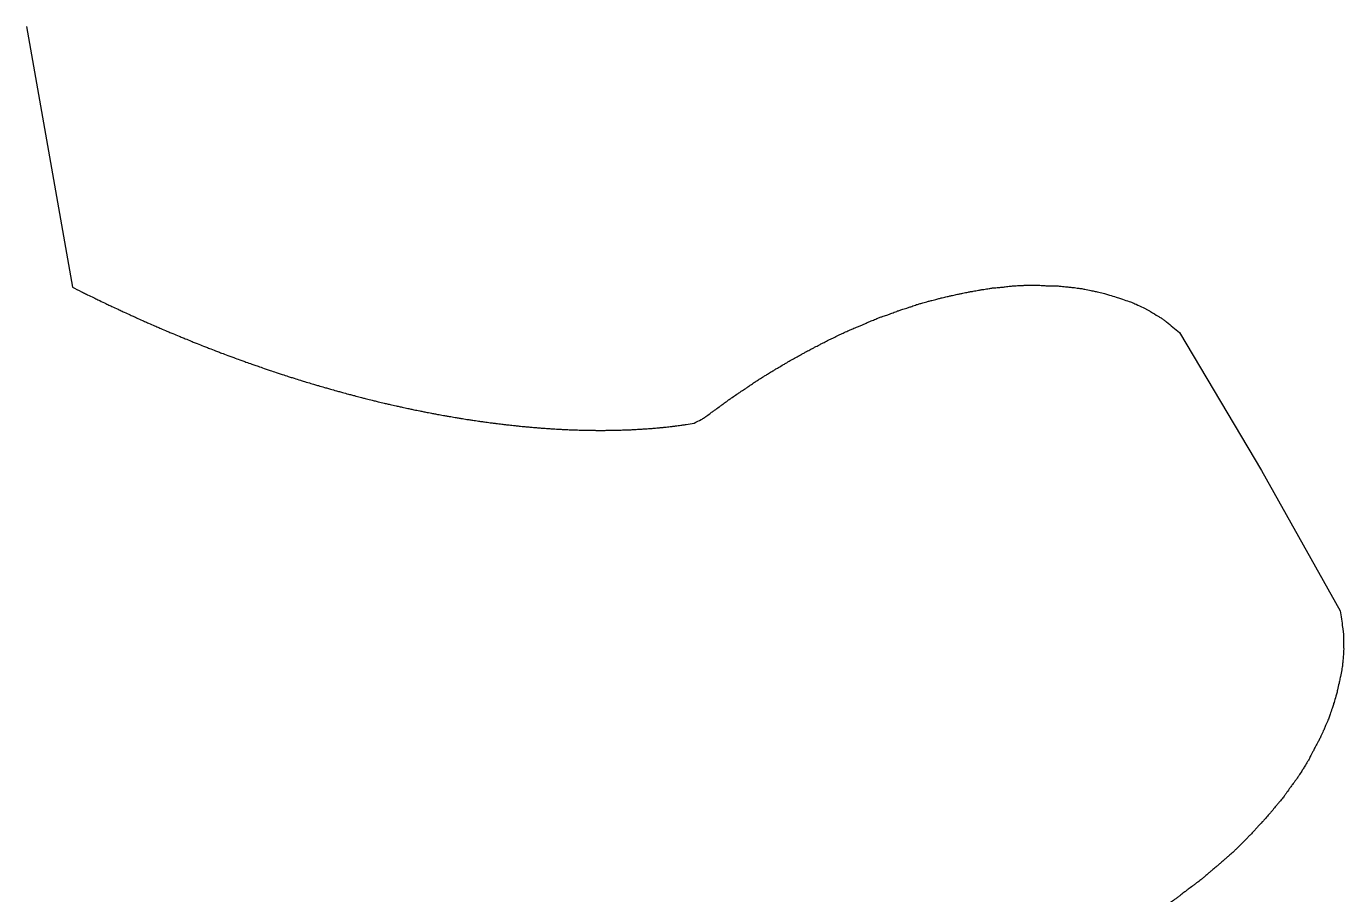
# Model space of a CAD drawing. Header units: millimetres. Extents: x -30 to 50.3, y -44.8 to 28.9.
# Drawn here: x -30.02 to -14.51, y -13.93 to -3.71 of the extents above; entities that cross this region are included whole.
import ezdxf

# ---------------------------------------------------------------- set-up
doc = ezdxf.new("R2010")
doc.units = ezdxf.units.MM

msp = doc.modelspace()

# ---------------------------------------------------------------- linework, layer by layer
at = {"color": 7, "linetype": 'Continuous', "lineweight": 25}
for p, q in [((-30.021, -3.712), (-29.48, -6.78)), ((-16.447, -7.312), (-15.48, -8.937)), ((-15.48, -8.937), (-14.555, -10.587))]:
    msp.add_line(p, q, dxfattribs=at)
for points, knots in [([(-29.48, -6.78), (-29.445, -6.798), (-29.409, -6.816), (-29.373, -6.834), (-29.365, -6.838), (-29.349, -6.846), (-29.325, -6.857), (-29.309, -6.865), (-29.301, -6.869), (-29.277, -6.881), (-29.253, -6.893), (-29.229, -6.904), (-29.221, -6.908), (-29.205, -6.916), (-29.181, -6.928), (-29.165, -6.935), (-29.157, -6.939), (-29.133, -6.951), (-29.109, -6.962), (-29.085, -6.974), (-29.077, -6.977), (-29.061, -6.985), (-29.038, -6.996), (-29.022, -7.004), (-29.014, -7.008), (-28.99, -7.019), (-28.966, -7.03), (-28.942, -7.041), (-28.934, -7.045), (-28.918, -7.052), (-28.894, -7.064), (-28.878, -7.071), (-28.87, -7.075), (-28.846, -7.086), (-28.822, -7.096), (-28.798, -7.107), (-28.79, -7.111), (-28.774, -7.118), (-28.75, -7.129), (-28.734, -7.136), (-28.726, -7.14), (-28.702, -7.151), (-28.678, -7.161), (-28.654, -7.172), (-28.646, -7.176), (-28.631, -7.183), (-28.607, -7.193), (-28.591, -7.2), (-28.583, -7.204), (-28.559, -7.214), (-28.535, -7.225), (-28.511, -7.235), (-28.503, -7.239), (-28.487, -7.246), (-28.463, -7.256), (-28.447, -7.263), (-28.439, -7.266), (-28.415, -7.277), (-28.391, -7.287), (-28.367, -7.297), (-28.359, -7.3), (-28.344, -7.307), (-28.32, -7.317), (-28.304, -7.324), (-28.296, -7.327), (-28.272, -7.337), (-28.248, -7.347), (-28.224, -7.357), (-28.216, -7.361), (-28.2, -7.367), (-28.176, -7.377), (-28.16, -7.383), (-28.152, -7.387), (-28.128, -7.396), (-28.105, -7.406), (-28.081, -7.416), (-28.073, -7.419), (-28.057, -7.426), (-28.033, -7.435), (-28.017, -7.441), (-28.009, -7.445), (-27.985, -7.454), (-27.961, -7.464), (-27.937, -7.473), (-27.93, -7.476), (-27.914, -7.482), (-27.89, -7.492), (-27.874, -7.498), (-27.866, -7.501), (-27.842, -7.51), (-27.818, -7.519), (-27.794, -7.529), (-27.786, -7.532), (-27.771, -7.538), (-27.747, -7.547), (-27.731, -7.553), (-27.723, -7.556), (-27.699, -7.565), (-27.675, -7.574), (-27.651, -7.583), (-27.643, -7.586), (-27.628, -7.592), (-27.604, -7.6), (-27.588, -7.606), (-27.58, -7.609), (-27.556, -7.618), (-27.532, -7.627), (-27.508, -7.635), (-27.501, -7.638), (-27.485, -7.644), (-27.461, -7.652), (-27.445, -7.658), (-27.437, -7.661), (-27.413, -7.669), (-27.39, -7.678), (-27.366, -7.686), (-27.358, -7.689), (-27.342, -7.695), (-27.318, -7.703), (-27.302, -7.708), (-27.294, -7.711), (-27.271, -7.719), (-27.247, -7.728), (-27.223, -7.736), (-27.215, -7.738), (-27.199, -7.744), (-27.176, -7.752), (-27.16, -7.757), (-27.152, -7.76), (-27.128, -7.768), (-27.104, -7.776), (-27.081, -7.784), (-27.073, -7.786), (-27.057, -7.792), (-27.033, -7.799), (-27.018, -7.804), (-27.01, -7.807), (-26.986, -7.815), (-26.962, -7.822), (-26.939, -7.83), (-26.931, -7.833), (-26.915, -7.838), (-26.891, -7.845), (-26.875, -7.85), (-26.867, -7.853), (-26.844, -7.86), (-26.82, -7.867), (-26.796, -7.875), (-26.789, -7.877), (-26.773, -7.882), (-26.749, -7.89), (-26.733, -7.894), (-26.726, -7.897), (-26.702, -7.904), (-26.678, -7.911), (-26.655, -7.918), (-26.647, -7.921), (-26.631, -7.925), (-26.607, -7.932), (-26.592, -7.937), (-26.584, -7.939), (-26.56, -7.946), (-26.537, -7.953), (-26.513, -7.96), (-26.505, -7.962), (-26.49, -7.967), (-26.466, -7.973), (-26.45, -7.978), (-26.442, -7.98), (-26.419, -7.987), (-26.395, -7.993), (-26.372, -8), (-26.364, -8.002), (-26.348, -8.007), (-26.325, -8.013), (-26.309, -8.017), (-26.301, -8.019), (-26.278, -8.026), (-26.254, -8.032), (-26.231, -8.039), (-26.223, -8.041), (-26.207, -8.045), (-26.184, -8.051), (-26.168, -8.055), (-26.16, -8.057), (-26.137, -8.063), (-26.113, -8.069), (-26.09, -8.076), (-26.082, -8.078), (-26.066, -8.082), (-26.043, -8.088), (-26.027, -8.091), (-26.019, -8.093), (-25.996, -8.099), (-25.973, -8.105), (-25.949, -8.111), (-25.941, -8.113), (-25.926, -8.117), (-25.902, -8.122), (-25.887, -8.126), (-25.879, -8.128), (-25.856, -8.134), (-25.832, -8.139), (-25.809, -8.145), (-25.801, -8.147), (-25.785, -8.15), (-25.762, -8.156), (-25.747, -8.159), (-25.739, -8.161), (-25.715, -8.166), (-25.692, -8.172), (-25.669, -8.177), (-25.661, -8.179), (-25.645, -8.182), (-25.622, -8.187), (-25.607, -8.191), (-25.599, -8.192), (-25.576, -8.197), (-25.552, -8.202), (-25.529, -8.207), (-25.521, -8.209), (-25.506, -8.212), (-25.483, -8.217), (-25.467, -8.221), (-25.459, -8.222), (-25.436, -8.227), (-25.413, -8.232), (-25.39, -8.236), (-25.382, -8.238), (-25.366, -8.241), (-25.343, -8.246), (-25.328, -8.249), (-25.32, -8.25), (-25.297, -8.255), (-25.274, -8.259), (-25.251, -8.264), (-25.243, -8.265), (-25.228, -8.268), (-25.204, -8.272), (-25.189, -8.275), (-25.181, -8.277), (-25.158, -8.281), (-25.135, -8.285), (-25.112, -8.289), (-25.104, -8.291), (-25.089, -8.293), (-25.066, -8.298), (-25.05, -8.3), (-25.043, -8.301), (-25.02, -8.305), (-24.997, -8.309), (-24.974, -8.313), (-24.966, -8.315), (-24.951, -8.317), (-24.928, -8.321), (-24.912, -8.323), (-24.905, -8.325), (-24.882, -8.328), (-24.859, -8.332), (-24.836, -8.336), (-24.828, -8.337), (-24.813, -8.339), (-24.79, -8.343), (-24.775, -8.345), (-24.767, -8.346), (-24.744, -8.349), (-24.721, -8.353), (-24.698, -8.356), (-24.691, -8.357), (-24.675, -8.359), (-24.652, -8.363), (-24.637, -8.365), (-24.63, -8.366), (-24.607, -8.369), (-24.584, -8.372), (-24.561, -8.375), (-24.553, -8.376), (-24.538, -8.378), (-24.515, -8.381), (-24.5, -8.383), (-24.493, -8.384), (-24.47, -8.387), (-24.447, -8.389), (-24.424, -8.392), (-24.417, -8.393), (-24.402, -8.395), (-24.379, -8.398), (-24.364, -8.399), (-24.356, -8.4), (-24.334, -8.403), (-24.311, -8.405), (-24.288, -8.408), (-24.281, -8.408), (-24.266, -8.41), (-24.243, -8.412), (-24.228, -8.414), (-24.22, -8.415), (-24.198, -8.417), (-24.175, -8.419), (-24.152, -8.421), (-24.145, -8.422), (-24.13, -8.423), (-24.107, -8.425), (-24.092, -8.427), (-24.085, -8.427), (-24.062, -8.429), (-24.04, -8.431), (-24.017, -8.433), (-24.01, -8.434), (-23.995, -8.435), (-23.972, -8.437), (-23.957, -8.438), (-23.95, -8.438), (-23.927, -8.44), (-23.905, -8.441), (-23.882, -8.443), (-23.875, -8.444), (-23.86, -8.445), (-23.838, -8.446), (-23.823, -8.447), (-23.815, -8.447), (-23.793, -8.449), (-23.771, -8.45), (-23.748, -8.451), (-23.741, -8.452), (-23.726, -8.453), (-23.704, -8.454), (-23.689, -8.454), (-23.681, -8.455), (-23.659, -8.456), (-23.637, -8.457), (-23.615, -8.458), (-23.607, -8.458), (-23.592, -8.459), (-23.57, -8.459), (-23.555, -8.46), (-23.548, -8.46), (-23.526, -8.461), (-23.504, -8.461), (-23.482, -8.462), (-23.474, -8.462), (-23.459, -8.463), (-23.437, -8.463), (-23.423, -8.463), (-23.415, -8.463), (-23.393, -8.464), (-23.371, -8.464), (-23.349, -8.464), (-23.342, -8.464), (-23.327, -8.465), (-23.305, -8.465), (-23.29, -8.465), (-23.283, -8.465), (-23.261, -8.465), (-23.239, -8.465), (-23.217, -8.465), (-23.21, -8.465), (-23.195, -8.465), (-23.173, -8.464), (-23.159, -8.464), (-23.152, -8.464), (-23.13, -8.464), (-23.108, -8.463), (-23.086, -8.463), (-23.079, -8.463), (-23.064, -8.463), (-23.043, -8.462), (-23.028, -8.462), (-23.021, -8.461), (-22.999, -8.461), (-22.977, -8.46), (-22.956, -8.459), (-22.948, -8.459), (-22.934, -8.458), (-22.912, -8.458), (-22.898, -8.457), (-22.891, -8.456), (-22.869, -8.455), (-22.848, -8.454), (-22.826, -8.453), (-22.819, -8.453), (-22.804, -8.452), (-22.783, -8.451), (-22.769, -8.45), (-22.761, -8.449), (-22.74, -8.448), (-22.718, -8.446), (-22.697, -8.445), (-22.69, -8.444), (-22.676, -8.443), (-22.654, -8.442), (-22.64, -8.44), (-22.633, -8.44), (-22.612, -8.438), (-22.59, -8.436), (-22.569, -8.434), (-22.562, -8.434), (-22.548, -8.432), (-22.526, -8.43), (-22.512, -8.429), (-22.505, -8.428), (-22.484, -8.426), (-22.463, -8.423), (-22.442, -8.421), (-22.435, -8.42), (-22.421, -8.419), (-22.4, -8.416), (-22.386, -8.414), (-22.379, -8.413), (-22.358, -8.41), (-22.337, -8.408), (-22.316, -8.405), (-22.309, -8.404), (-22.295, -8.402), (-22.274, -8.399), (-22.26, -8.397), (-22.253, -8.396), (-22.222, -8.391), (-22.19, -8.386), (-22.159, -8.381)], [0, 0, 0, 0, 0.015839, 0.015839, 0.015839, 0.019352, 0.022865, 0.026377, 0.026377, 0.026377, 0.036893, 0.036893, 0.036893, 0.040392, 0.04389, 0.047388, 0.047388, 0.047388, 0.057861, 0.057861, 0.057861, 0.061345, 0.064828, 0.068312, 0.068312, 0.068312, 0.078742, 0.078742, 0.078742, 0.082211, 0.08568, 0.08915, 0.08915, 0.08915, 0.099536, 0.099536, 0.099536, 0.102991, 0.106446, 0.109901, 0.109901, 0.109901, 0.120244, 0.120244, 0.120244, 0.123684, 0.127125, 0.130565, 0.130565, 0.130565, 0.140865, 0.140865, 0.140865, 0.144291, 0.147717, 0.151143, 0.151143, 0.151143, 0.1614, 0.1614, 0.1614, 0.164811, 0.168223, 0.171634, 0.171634, 0.171634, 0.181848, 0.181848, 0.181848, 0.185245, 0.188642, 0.192039, 0.192039, 0.192039, 0.20221, 0.20221, 0.20221, 0.205592, 0.208975, 0.212358, 0.212358, 0.212358, 0.222484, 0.222484, 0.222484, 0.225853, 0.229221, 0.232589, 0.232589, 0.232589, 0.242672, 0.242672, 0.242672, 0.246026, 0.24938, 0.252734, 0.252734, 0.252734, 0.262774, 0.262774, 0.262774, 0.266113, 0.269453, 0.272793, 0.272793, 0.272793, 0.28279, 0.28279, 0.28279, 0.286115, 0.28944, 0.292765, 0.292765, 0.292765, 0.302718, 0.302718, 0.302718, 0.306028, 0.309339, 0.312649, 0.312649, 0.312649, 0.32256, 0.32256, 0.32256, 0.325856, 0.329152, 0.332448, 0.332448, 0.332448, 0.342315, 0.342315, 0.342315, 0.345597, 0.348879, 0.35216, 0.35216, 0.35216, 0.361984, 0.361984, 0.361984, 0.365251, 0.368519, 0.371786, 0.371786, 0.371786, 0.381566, 0.381566, 0.381566, 0.384819, 0.388072, 0.391325, 0.391325, 0.391325, 0.401062, 0.401062, 0.401062, 0.4043, 0.407539, 0.410777, 0.410777, 0.410777, 0.420471, 0.420471, 0.420471, 0.423695, 0.426919, 0.430143, 0.430143, 0.430143, 0.439794, 0.439794, 0.439794, 0.443003, 0.446213, 0.449423, 0.449423, 0.449423, 0.45903, 0.45903, 0.45903, 0.462225, 0.46542, 0.468615, 0.468615, 0.468615, 0.478179, 0.478179, 0.478179, 0.48136, 0.48454, 0.487721, 0.487721, 0.487721, 0.497242, 0.497242, 0.497242, 0.500408, 0.503574, 0.506741, 0.506741, 0.506741, 0.516218, 0.516218, 0.516218, 0.51937, 0.522522, 0.525674, 0.525674, 0.525674, 0.535108, 0.535108, 0.535108, 0.538245, 0.541382, 0.54452, 0.54452, 0.54452, 0.553911, 0.553911, 0.553911, 0.557034, 0.560157, 0.56328, 0.56328, 0.56328, 0.572627, 0.572627, 0.572627, 0.575736, 0.578844, 0.581953, 0.581953, 0.581953, 0.591257, 0.591257, 0.591257, 0.594351, 0.597445, 0.600539, 0.600539, 0.600539, 0.6098, 0.6098, 0.6098, 0.61288, 0.61596, 0.61904, 0.61904, 0.61904, 0.628257, 0.628257, 0.628257, 0.631323, 0.634388, 0.637453, 0.637453, 0.637453, 0.646627, 0.646627, 0.646627, 0.649678, 0.652729, 0.65578, 0.65578, 0.65578, 0.664911, 0.664911, 0.664911, 0.667947, 0.670984, 0.67402, 0.67402, 0.67402, 0.683108, 0.683108, 0.683108, 0.68613, 0.689152, 0.692174, 0.692174, 0.692174, 0.701218, 0.701218, 0.701218, 0.704226, 0.707233, 0.710241, 0.710241, 0.710241, 0.719242, 0.719242, 0.719242, 0.722235, 0.725228, 0.728221, 0.728221, 0.728221, 0.737179, 0.737179, 0.737179, 0.740158, 0.743137, 0.746115, 0.746115, 0.746115, 0.75503, 0.75503, 0.75503, 0.757994, 0.760959, 0.763923, 0.763923, 0.763923, 0.772794, 0.772794, 0.772794, 0.775744, 0.778694, 0.781644, 0.781644, 0.781644, 0.790472, 0.790472, 0.790472, 0.793407, 0.796342, 0.799278, 0.799278, 0.799278, 0.808063, 0.808063, 0.808063, 0.810984, 0.813905, 0.816826, 0.816826, 0.816826, 0.825567, 0.825567, 0.825567, 0.828473, 0.83138, 0.834286, 0.834286, 0.834286, 0.842985, 0.842985, 0.842985, 0.845877, 0.848769, 0.851661, 0.851661, 0.851661, 0.860316, 0.860316, 0.860316, 0.863193, 0.866071, 0.868949, 0.868949, 0.868949, 0.87756, 0.87756, 0.87756, 0.880423, 0.883287, 0.88615, 0.88615, 0.88615, 0.894718, 0.894718, 0.894718, 0.897567, 0.900416, 0.903264, 0.903264, 0.903264, 0.911789, 0.911789, 0.911789, 0.914624, 0.917458, 0.920292, 0.920292, 0.920292, 0.928774, 0.928774, 0.928774, 0.931594, 0.934414, 0.937234, 0.937234, 0.937234, 0.945672, 0.945672, 0.945672, 0.948477, 0.951283, 0.954088, 0.954088, 0.954088, 0.962483, 0.962483, 0.962483, 0.965274, 0.968065, 0.970856, 0.970856, 0.970856, 0.979208, 0.979208, 0.979208, 0.981984, 0.984761, 0.987537, 0.987537, 0.987537, 1, 1, 1, 1]), ([(-22.159, -8.381), (-22.132, -8.366), (-22.104, -8.352), (-22.077, -8.337), (-22.07, -8.334), (-22.058, -8.327), (-22.04, -8.316), (-22.029, -8.308), (-22.023, -8.304), (-22.006, -8.291), (-21.989, -8.278), (-21.971, -8.265), (-21.966, -8.261), (-21.954, -8.253), (-21.937, -8.24), (-21.925, -8.232), (-21.92, -8.228), (-21.902, -8.215), (-21.885, -8.203), (-21.867, -8.19), (-21.862, -8.186), (-21.85, -8.178), (-21.833, -8.165), (-21.821, -8.157), (-21.816, -8.152), (-21.798, -8.14), (-21.781, -8.127), (-21.764, -8.114), (-21.758, -8.11), (-21.747, -8.102), (-21.729, -8.089), (-21.717, -8.081), (-21.711, -8.077), (-21.694, -8.065), (-21.676, -8.053), (-21.659, -8.041), (-21.653, -8.037), (-21.641, -8.03), (-21.624, -8.018), (-21.612, -8.01), (-21.606, -8.006), (-21.588, -7.994), (-21.571, -7.983), (-21.553, -7.971), (-21.547, -7.967), (-21.535, -7.959), (-21.518, -7.947), (-21.506, -7.939), (-21.5, -7.935), (-21.483, -7.923), (-21.465, -7.911), (-21.448, -7.899), (-21.442, -7.895), (-21.43, -7.887), (-21.412, -7.876), (-21.4, -7.868), (-21.394, -7.864), (-21.377, -7.853), (-21.359, -7.842), (-21.341, -7.831), (-21.335, -7.827), (-21.323, -7.82), (-21.305, -7.809), (-21.293, -7.801), (-21.287, -7.798), (-21.269, -7.787), (-21.251, -7.776), (-21.233, -7.765), (-21.227, -7.761), (-21.215, -7.754), (-21.197, -7.743), (-21.185, -7.736), (-21.179, -7.732), (-21.161, -7.722), (-21.143, -7.711), (-21.125, -7.7), (-21.119, -7.697), (-21.107, -7.69), (-21.089, -7.679), (-21.077, -7.672), (-21.071, -7.669), (-21.053, -7.658), (-21.034, -7.648), (-21.016, -7.637), (-21.01, -7.634), (-20.998, -7.627), (-20.98, -7.617), (-20.968, -7.61), (-20.962, -7.607), (-20.943, -7.597), (-20.925, -7.586), (-20.907, -7.576), (-20.901, -7.573), (-20.889, -7.566), (-20.87, -7.556), (-20.858, -7.55), (-20.852, -7.546), (-20.833, -7.536), (-20.815, -7.526), (-20.797, -7.517), (-20.791, -7.513), (-20.778, -7.507), (-20.76, -7.497), (-20.748, -7.491), (-20.742, -7.487), (-20.723, -7.478), (-20.705, -7.468), (-20.686, -7.459), (-20.68, -7.455), (-20.668, -7.449), (-20.649, -7.44), (-20.637, -7.433), (-20.631, -7.43), (-20.612, -7.421), (-20.593, -7.412), (-20.575, -7.402), (-20.569, -7.399), (-20.556, -7.393), (-20.538, -7.384), (-20.525, -7.378), (-20.519, -7.375), (-20.5, -7.366), (-20.482, -7.356), (-20.463, -7.347), (-20.457, -7.344), (-20.444, -7.338), (-20.426, -7.329), (-20.413, -7.324), (-20.407, -7.321), (-20.388, -7.312), (-20.369, -7.303), (-20.351, -7.294), (-20.344, -7.291), (-20.332, -7.286), (-20.313, -7.277), (-20.3, -7.272), (-20.294, -7.27), (-20.275, -7.262), (-20.255, -7.254), (-20.236, -7.247), (-20.23, -7.244), (-20.217, -7.239), (-20.198, -7.231), (-20.185, -7.225), (-20.179, -7.223), (-20.16, -7.214), (-20.141, -7.206), (-20.122, -7.198), (-20.116, -7.195), (-20.103, -7.19), (-20.084, -7.182), (-20.072, -7.176), (-20.065, -7.174), (-20.046, -7.166), (-20.027, -7.158), (-20.008, -7.15), (-20.002, -7.147), (-19.989, -7.142), (-19.97, -7.135), (-19.957, -7.13), (-19.95, -7.128), (-19.931, -7.121), (-19.911, -7.114), (-19.892, -7.108), (-19.885, -7.105), (-19.872, -7.101), (-19.853, -7.094), (-19.84, -7.089), (-19.834, -7.087), (-19.814, -7.079), (-19.795, -7.072), (-19.776, -7.065), (-19.769, -7.062), (-19.756, -7.057), (-19.737, -7.05), (-19.724, -7.046), (-19.717, -7.044), (-19.698, -7.038), (-19.678, -7.032), (-19.658, -7.026), (-19.652, -7.024), (-19.638, -7.02), (-19.619, -7.013), (-19.606, -7.009), (-19.599, -7.007), (-19.58, -7), (-19.56, -6.993), (-19.541, -6.986), (-19.534, -6.984), (-19.521, -6.98), (-19.502, -6.974), (-19.488, -6.97), (-19.482, -6.968), (-19.462, -6.963), (-19.442, -6.957), (-19.422, -6.952), (-19.415, -6.95), (-19.402, -6.946), (-19.382, -6.941), (-19.368, -6.938), (-19.362, -6.936), (-19.342, -6.931), (-19.322, -6.926), (-19.302, -6.92), (-19.295, -6.919), (-19.281, -6.915), (-19.261, -6.91), (-19.248, -6.907), (-19.241, -6.906), (-19.221, -6.901), (-19.201, -6.896), (-19.181, -6.891), (-19.174, -6.89), (-19.16, -6.886), (-19.14, -6.882), (-19.127, -6.879), (-19.12, -6.877), (-19.099, -6.873), (-19.079, -6.869), (-19.059, -6.864), (-19.052, -6.863), (-19.038, -6.86), (-19.018, -6.856), (-19.004, -6.853), (-18.998, -6.851), (-18.977, -6.847), (-18.957, -6.843), (-18.936, -6.839), (-18.929, -6.838), (-18.916, -6.835), (-18.895, -6.831), (-18.881, -6.829), (-18.875, -6.828), (-18.854, -6.824), (-18.833, -6.82), (-18.813, -6.816), (-18.806, -6.815), (-18.792, -6.813), (-18.772, -6.809), (-18.758, -6.807), (-18.751, -6.806), (-18.73, -6.802), (-18.709, -6.799), (-18.689, -6.796), (-18.682, -6.795), (-18.668, -6.792), (-18.647, -6.79), (-18.633, -6.789), (-18.626, -6.788), (-18.604, -6.786), (-18.583, -6.784), (-18.562, -6.783), (-18.555, -6.782), (-18.541, -6.781), (-18.519, -6.779), (-18.505, -6.777), (-18.498, -6.776), (-18.477, -6.773), (-18.456, -6.771), (-18.435, -6.768), (-18.428, -6.767), (-18.414, -6.766), (-18.393, -6.764), (-18.378, -6.763), (-18.371, -6.763), (-18.35, -6.762), (-18.328, -6.761), (-18.306, -6.76), (-18.299, -6.76), (-18.285, -6.759), (-18.263, -6.758), (-18.248, -6.758), (-18.241, -6.758), (-18.219, -6.757), (-18.198, -6.757), (-18.176, -6.756), (-18.168, -6.756), (-18.154, -6.756), (-18.131, -6.756), (-18.117, -6.757), (-18.109, -6.758), (-18.087, -6.759), (-18.064, -6.76), (-18.042, -6.761), (-18.034, -6.762), (-18.019, -6.763), (-17.997, -6.764), (-17.982, -6.764), (-17.975, -6.764), (-17.953, -6.764), (-17.93, -6.765), (-17.908, -6.765), (-17.901, -6.766), (-17.885, -6.766), (-17.863, -6.767), (-17.848, -6.769), (-17.84, -6.77), (-17.817, -6.772), (-17.794, -6.774), (-17.771, -6.777), (-17.764, -6.777), (-17.748, -6.779), (-17.725, -6.782), (-17.71, -6.783), (-17.702, -6.784), (-17.679, -6.787), (-17.656, -6.79), (-17.633, -6.793), (-17.625, -6.794), (-17.609, -6.796), (-17.585, -6.8), (-17.57, -6.803), (-17.562, -6.805), (-17.538, -6.81), (-17.514, -6.815), (-17.49, -6.82), (-17.481, -6.822), (-17.465, -6.825), (-17.441, -6.83), (-17.425, -6.834), (-17.417, -6.836), (-17.392, -6.841), (-17.368, -6.847), (-17.344, -6.853), (-17.335, -6.855), (-17.319, -6.859), (-17.294, -6.865), (-17.277, -6.871), (-17.269, -6.873), (-17.244, -6.881), (-17.218, -6.889), (-17.193, -6.897), (-17.184, -6.9), (-17.167, -6.905), (-17.141, -6.914), (-17.124, -6.919), (-17.116, -6.922), (-17.09, -6.931), (-17.064, -6.94), (-17.038, -6.949), (-17.029, -6.952), (-17.011, -6.958), (-16.984, -6.969), (-16.967, -6.978), (-16.958, -6.982), (-16.93, -6.995), (-16.902, -7.008), (-16.875, -7.021), (-16.865, -7.026), (-16.845, -7.035), (-16.816, -7.051), (-16.797, -7.062), (-16.788, -7.068), (-16.758, -7.086), (-16.728, -7.104), (-16.698, -7.122), (-16.687, -7.128), (-16.664, -7.142), (-16.632, -7.165), (-16.612, -7.181), (-16.601, -7.189), (-16.55, -7.23), (-16.498, -7.271), (-16.447, -7.312)], [0, 0, 0, 0, 0.015023, 0.015023, 0.015023, 0.018404, 0.021784, 0.025165, 0.025165, 0.025165, 0.035491, 0.035491, 0.035491, 0.038927, 0.042364, 0.0458, 0.0458, 0.0458, 0.056094, 0.056094, 0.056094, 0.059531, 0.062968, 0.066406, 0.066406, 0.066406, 0.076734, 0.076734, 0.076734, 0.080161, 0.083588, 0.087015, 0.087015, 0.087015, 0.097251, 0.097251, 0.097251, 0.100658, 0.104066, 0.107473, 0.107473, 0.107473, 0.11768, 0.11768, 0.11768, 0.121089, 0.124498, 0.127907, 0.127907, 0.127907, 0.138153, 0.138153, 0.138153, 0.141552, 0.144952, 0.148352, 0.148352, 0.148352, 0.158508, 0.158508, 0.158508, 0.161889, 0.16527, 0.168651, 0.168651, 0.168651, 0.178782, 0.178782, 0.178782, 0.182155, 0.185528, 0.188901, 0.188901, 0.188901, 0.199008, 0.199008, 0.199008, 0.202373, 0.205738, 0.209104, 0.209104, 0.209104, 0.219188, 0.219188, 0.219188, 0.222546, 0.225904, 0.229262, 0.229262, 0.229262, 0.239325, 0.239325, 0.239325, 0.242676, 0.246028, 0.249379, 0.249379, 0.249379, 0.259422, 0.259422, 0.259422, 0.262767, 0.266112, 0.269457, 0.269457, 0.269457, 0.279482, 0.279482, 0.279482, 0.282821, 0.28616, 0.289499, 0.289499, 0.289499, 0.299508, 0.299508, 0.299508, 0.302841, 0.306175, 0.309509, 0.309509, 0.309509, 0.319502, 0.319502, 0.319502, 0.322831, 0.32616, 0.329489, 0.329489, 0.329489, 0.339469, 0.339469, 0.339469, 0.342789, 0.346108, 0.349427, 0.349427, 0.349427, 0.359371, 0.359371, 0.359371, 0.362687, 0.366004, 0.36932, 0.36932, 0.36932, 0.379278, 0.379278, 0.379278, 0.382595, 0.385913, 0.389231, 0.389231, 0.389231, 0.39918, 0.39918, 0.39918, 0.402493, 0.405806, 0.409119, 0.409119, 0.409119, 0.419055, 0.419055, 0.419055, 0.422368, 0.42568, 0.428992, 0.428992, 0.428992, 0.438931, 0.438931, 0.438931, 0.442243, 0.445555, 0.448868, 0.448868, 0.448868, 0.458813, 0.458813, 0.458813, 0.462126, 0.465439, 0.468753, 0.468753, 0.468753, 0.47869, 0.47869, 0.47869, 0.482005, 0.48532, 0.488635, 0.488635, 0.488635, 0.498601, 0.498601, 0.498601, 0.501925, 0.505249, 0.508573, 0.508573, 0.508573, 0.518554, 0.518554, 0.518554, 0.521884, 0.525214, 0.528544, 0.528544, 0.528544, 0.538543, 0.538543, 0.538543, 0.54188, 0.545217, 0.548554, 0.548554, 0.548554, 0.558576, 0.558576, 0.558576, 0.561922, 0.565267, 0.568612, 0.568612, 0.568612, 0.578661, 0.578661, 0.578661, 0.582015, 0.58537, 0.588725, 0.588725, 0.588725, 0.598804, 0.598804, 0.598804, 0.60217, 0.605535, 0.608901, 0.608901, 0.608901, 0.619015, 0.619015, 0.619015, 0.622415, 0.625815, 0.629214, 0.629214, 0.629214, 0.639513, 0.639513, 0.639513, 0.642929, 0.646345, 0.649762, 0.649762, 0.649762, 0.659964, 0.659964, 0.659964, 0.663401, 0.666837, 0.670273, 0.670273, 0.670273, 0.680705, 0.680705, 0.680705, 0.684195, 0.687685, 0.691175, 0.691175, 0.691175, 0.701687, 0.701687, 0.701687, 0.705245, 0.708804, 0.712362, 0.712362, 0.712362, 0.723219, 0.723219, 0.723219, 0.726812, 0.730405, 0.733998, 0.733998, 0.733998, 0.744702, 0.744702, 0.744702, 0.748335, 0.751969, 0.755602, 0.755602, 0.755602, 0.766718, 0.766718, 0.766718, 0.770448, 0.774179, 0.777909, 0.777909, 0.777909, 0.789177, 0.789177, 0.789177, 0.793025, 0.796873, 0.800721, 0.800721, 0.800721, 0.812557, 0.812557, 0.812557, 0.816541, 0.820524, 0.824508, 0.824508, 0.824508, 0.836573, 0.836573, 0.836573, 0.840718, 0.844863, 0.849009, 0.849009, 0.849009, 0.861832, 0.861832, 0.861832, 0.866161, 0.870491, 0.87482, 0.87482, 0.87482, 0.887977, 0.887977, 0.887977, 0.892629, 0.897281, 0.901933, 0.901933, 0.901933, 0.916731, 0.916731, 0.916731, 0.921999, 0.927267, 0.932535, 0.932535, 0.932535, 0.94938, 0.94938, 0.94938, 0.955694, 0.962008, 0.968322, 0.968322, 0.968322, 1, 1, 1, 1]), ([(-14.555, -10.587), (-14.546, -10.652), (-14.536, -10.718), (-14.527, -10.783), (-14.525, -10.796), (-14.521, -10.821), (-14.517, -10.861), (-14.517, -10.887), (-14.517, -10.9), (-14.516, -10.935), (-14.515, -10.97), (-14.515, -11.005), (-14.515, -11.016), (-14.514, -11.038), (-14.515, -11.071), (-14.517, -11.092), (-14.518, -11.103), (-14.52, -11.134), (-14.523, -11.165), (-14.525, -11.195), (-14.526, -11.205), (-14.528, -11.224), (-14.531, -11.253), (-14.535, -11.272), (-14.537, -11.281), (-14.542, -11.308), (-14.548, -11.335), (-14.553, -11.362), (-14.555, -11.37), (-14.558, -11.388), (-14.564, -11.415), (-14.568, -11.432), (-14.569, -11.441), (-14.575, -11.467), (-14.581, -11.493), (-14.587, -11.519), (-14.589, -11.527), (-14.592, -11.544), (-14.599, -11.569), (-14.604, -11.585), (-14.607, -11.594), (-14.614, -11.618), (-14.621, -11.642), (-14.628, -11.666), (-14.631, -11.673), (-14.636, -11.689), (-14.643, -11.713), (-14.648, -11.729), (-14.651, -11.736), (-14.659, -11.76), (-14.666, -11.783), (-14.674, -11.806), (-14.677, -11.814), (-14.682, -11.829), (-14.69, -11.852), (-14.696, -11.866), (-14.699, -11.874), (-14.708, -11.895), (-14.718, -11.917), (-14.727, -11.938), (-14.73, -11.946), (-14.736, -11.96), (-14.745, -11.981), (-14.751, -11.995), (-14.754, -12.002), (-14.764, -12.023), (-14.773, -12.044), (-14.783, -12.065), (-14.786, -12.072), (-14.792, -12.086), (-14.802, -12.106), (-14.809, -12.12), (-14.813, -12.126), (-14.824, -12.146), (-14.834, -12.165), (-14.845, -12.185), (-14.849, -12.191), (-14.856, -12.204), (-14.866, -12.224), (-14.873, -12.237), (-14.876, -12.244), (-14.887, -12.264), (-14.897, -12.284), (-14.907, -12.304), (-14.91, -12.311), (-14.917, -12.324), (-14.928, -12.344), (-14.935, -12.356), (-14.939, -12.362), (-14.95, -12.381), (-14.962, -12.4), (-14.973, -12.418), (-14.977, -12.425), (-14.984, -12.437), (-14.996, -12.455), (-15.004, -12.468), (-15.008, -12.474), (-15.019, -12.492), (-15.031, -12.51), (-15.043, -12.529), (-15.046, -12.535), (-15.054, -12.547), (-15.066, -12.564), (-15.075, -12.576), (-15.079, -12.581), (-15.092, -12.598), (-15.105, -12.615), (-15.117, -12.632), (-15.122, -12.638), (-15.13, -12.649), (-15.143, -12.666), (-15.151, -12.678), (-15.155, -12.684), (-15.167, -12.701), (-15.179, -12.719), (-15.191, -12.736), (-15.195, -12.742), (-15.204, -12.754), (-15.216, -12.771), (-15.225, -12.782), (-15.23, -12.787), (-15.243, -12.803), (-15.256, -12.82), (-15.269, -12.836), (-15.274, -12.841), (-15.283, -12.852), (-15.296, -12.868), (-15.305, -12.879), (-15.31, -12.884), (-15.323, -12.9), (-15.337, -12.916), (-15.35, -12.932), (-15.355, -12.937), (-15.364, -12.948), (-15.377, -12.964), (-15.386, -12.974), (-15.391, -12.98), (-15.405, -12.995), (-15.419, -13.011), (-15.432, -13.027), (-15.437, -13.032), (-15.446, -13.042), (-15.46, -13.058), (-15.469, -13.068), (-15.474, -13.073), (-15.488, -13.089), (-15.502, -13.104), (-15.516, -13.119), (-15.521, -13.125), (-15.53, -13.135), (-15.544, -13.15), (-15.554, -13.16), (-15.558, -13.165), (-15.573, -13.18), (-15.587, -13.195), (-15.601, -13.211), (-15.606, -13.216), (-15.615, -13.226), (-15.63, -13.241), (-15.639, -13.25), (-15.644, -13.255), (-15.659, -13.27), (-15.673, -13.285), (-15.687, -13.3), (-15.692, -13.305), (-15.702, -13.315), (-15.717, -13.329), (-15.726, -13.339), (-15.731, -13.344), (-15.746, -13.358), (-15.761, -13.373), (-15.775, -13.388), (-15.78, -13.392), (-15.79, -13.402), (-15.805, -13.416), (-15.816, -13.425), (-15.821, -13.43), (-15.836, -13.443), (-15.852, -13.457), (-15.868, -13.47), (-15.873, -13.475), (-15.883, -13.484), (-15.899, -13.497), (-15.909, -13.507), (-15.914, -13.511), (-15.929, -13.525), (-15.944, -13.539), (-15.959, -13.553), (-15.964, -13.558), (-15.974, -13.567), (-15.99, -13.581), (-16.001, -13.59), (-16.006, -13.594), (-16.022, -13.607), (-16.038, -13.62), (-16.054, -13.633), (-16.059, -13.637), (-16.07, -13.646), (-16.086, -13.659), (-16.096, -13.668), (-16.101, -13.673), (-16.117, -13.686), (-16.133, -13.7), (-16.148, -13.713), (-16.153, -13.718), (-16.164, -13.727), (-16.18, -13.74), (-16.191, -13.748), (-16.196, -13.752), (-16.213, -13.765), (-16.229, -13.778), (-16.245, -13.79), (-16.251, -13.794), (-16.262, -13.803), (-16.278, -13.815), (-16.289, -13.823), (-16.295, -13.827), (-16.311, -13.84), (-16.328, -13.852), (-16.345, -13.864), (-16.35, -13.868), (-16.361, -13.877), (-16.378, -13.889), (-16.388, -13.898), (-16.394, -13.902), (-16.41, -13.915), (-16.426, -13.927), (-16.443, -13.94), (-16.448, -13.944), (-16.459, -13.953), (-16.475, -13.965), (-16.487, -13.973), (-16.492, -13.977), (-16.509, -13.989), (-16.526, -14.001), (-16.543, -14.013), (-16.549, -14.017), (-16.56, -14.024), (-16.577, -14.036), (-16.589, -14.044), (-16.595, -14.048), (-16.612, -14.059), (-16.629, -14.071), (-16.646, -14.083), (-16.652, -14.087), (-16.663, -14.094), (-16.681, -14.106), (-16.692, -14.113), (-16.698, -14.117), (-16.715, -14.129), (-16.733, -14.14), (-16.75, -14.152), (-16.756, -14.155), (-16.767, -14.163), (-16.785, -14.174), (-16.797, -14.182), (-16.802, -14.185), (-16.82, -14.197), (-16.837, -14.208), (-16.855, -14.219), (-16.861, -14.223), (-16.873, -14.23), (-16.89, -14.241), (-16.902, -14.249), (-16.908, -14.252), (-16.926, -14.263), (-16.943, -14.274), (-16.961, -14.285), (-16.967, -14.289), (-16.979, -14.296), (-16.997, -14.307), (-17.009, -14.314), (-17.015, -14.318), (-17.033, -14.328), (-17.05, -14.339), (-17.068, -14.35), (-17.074, -14.353), (-17.086, -14.361), (-17.104, -14.371), (-17.116, -14.378), (-17.122, -14.382), (-17.14, -14.392), (-17.159, -14.403), (-17.177, -14.413), (-17.183, -14.417), (-17.195, -14.424), (-17.213, -14.434), (-17.225, -14.441), (-17.231, -14.445), (-17.249, -14.455), (-17.268, -14.465), (-17.286, -14.476), (-17.292, -14.479), (-17.304, -14.486), (-17.323, -14.496), (-17.335, -14.503), (-17.341, -14.506), (-17.36, -14.516), (-17.378, -14.526), (-17.396, -14.536), (-17.403, -14.54), (-17.415, -14.546), (-17.433, -14.556), (-17.446, -14.563), (-17.452, -14.566), (-17.471, -14.576), (-17.489, -14.586), (-17.508, -14.596), (-17.514, -14.599), (-17.527, -14.606), (-17.546, -14.615), (-17.558, -14.621), (-17.565, -14.624), (-17.584, -14.634), (-17.603, -14.643), (-17.622, -14.652), (-17.629, -14.655), (-17.641, -14.661), (-17.66, -14.671), (-17.673, -14.677), (-17.679, -14.68), (-17.698, -14.689), (-17.717, -14.699), (-17.736, -14.708), (-17.743, -14.711), (-17.755, -14.718), (-17.774, -14.727), (-17.787, -14.733), (-17.794, -14.736), (-17.813, -14.746), (-17.832, -14.755), (-17.851, -14.764), (-17.857, -14.767), (-17.87, -14.773), (-17.89, -14.782), (-17.903, -14.788), (-17.909, -14.791), (-17.929, -14.799), (-17.948, -14.808), (-17.968, -14.817), (-17.975, -14.819), (-17.988, -14.825), (-18.007, -14.834), (-18.02, -14.84), (-18.027, -14.843), (-18.046, -14.851), (-18.066, -14.86), (-18.085, -14.869), (-18.092, -14.872), (-18.105, -14.878), (-18.124, -14.887), (-18.137, -14.892), (-18.144, -14.895), (-18.163, -14.904), (-18.183, -14.912), (-18.203, -14.921), (-18.209, -14.924), (-18.222, -14.929), (-18.241, -14.939), (-18.253, -14.947), (-18.259, -14.95), (-18.285, -14.967), (-18.311, -14.983), (-18.338, -15)], [0, 0, 0, 0, 0.031678, 0.031678, 0.031678, 0.037992, 0.044306, 0.05062, 0.05062, 0.05062, 0.067465, 0.067465, 0.067465, 0.072733, 0.078001, 0.083269, 0.083269, 0.083269, 0.098067, 0.098067, 0.098067, 0.102719, 0.107371, 0.112023, 0.112023, 0.112023, 0.12518, 0.12518, 0.12518, 0.129509, 0.133839, 0.138168, 0.138168, 0.138168, 0.150991, 0.150991, 0.150991, 0.155137, 0.159282, 0.163427, 0.163427, 0.163427, 0.175492, 0.175492, 0.175492, 0.179476, 0.183459, 0.187443, 0.187443, 0.187443, 0.199279, 0.199279, 0.199279, 0.203127, 0.206975, 0.210823, 0.210823, 0.210823, 0.222091, 0.222091, 0.222091, 0.225821, 0.229552, 0.233282, 0.233282, 0.233282, 0.244398, 0.244398, 0.244398, 0.248031, 0.251665, 0.255298, 0.255298, 0.255298, 0.266002, 0.266002, 0.266002, 0.269595, 0.273188, 0.276781, 0.276781, 0.276781, 0.287638, 0.287638, 0.287638, 0.291196, 0.294755, 0.298313, 0.298313, 0.298313, 0.308825, 0.308825, 0.308825, 0.312315, 0.315805, 0.319295, 0.319295, 0.319295, 0.329727, 0.329727, 0.329727, 0.333163, 0.336599, 0.340036, 0.340036, 0.340036, 0.350238, 0.350238, 0.350238, 0.353655, 0.357071, 0.360487, 0.360487, 0.360487, 0.370786, 0.370786, 0.370786, 0.374185, 0.377585, 0.380985, 0.380985, 0.380985, 0.391099, 0.391099, 0.391099, 0.394465, 0.39783, 0.401196, 0.401196, 0.401196, 0.411275, 0.411275, 0.411275, 0.41463, 0.417985, 0.421339, 0.421339, 0.421339, 0.431388, 0.431388, 0.431388, 0.434733, 0.438078, 0.441424, 0.441424, 0.441424, 0.451446, 0.451446, 0.451446, 0.454783, 0.45812, 0.461457, 0.461457, 0.461457, 0.471456, 0.471456, 0.471456, 0.474786, 0.478116, 0.481446, 0.481446, 0.481446, 0.491427, 0.491427, 0.491427, 0.494751, 0.498075, 0.501399, 0.501399, 0.501399, 0.511365, 0.511365, 0.511365, 0.51468, 0.517995, 0.52131, 0.52131, 0.52131, 0.531247, 0.531247, 0.531247, 0.534561, 0.537874, 0.541187, 0.541187, 0.541187, 0.551132, 0.551132, 0.551132, 0.554445, 0.557757, 0.561069, 0.561069, 0.561069, 0.571008, 0.571008, 0.571008, 0.57432, 0.577632, 0.580945, 0.580945, 0.580945, 0.590881, 0.590881, 0.590881, 0.594194, 0.597507, 0.60082, 0.60082, 0.60082, 0.610769, 0.610769, 0.610769, 0.614087, 0.617405, 0.620722, 0.620722, 0.620722, 0.63068, 0.63068, 0.63068, 0.633996, 0.637313, 0.640629, 0.640629, 0.640629, 0.650573, 0.650573, 0.650573, 0.653892, 0.657211, 0.660531, 0.660531, 0.660531, 0.670511, 0.670511, 0.670511, 0.67384, 0.677169, 0.680498, 0.680498, 0.680498, 0.690491, 0.690491, 0.690491, 0.693825, 0.697159, 0.700492, 0.700492, 0.700492, 0.710501, 0.710501, 0.710501, 0.71384, 0.717179, 0.720518, 0.720518, 0.720518, 0.730543, 0.730543, 0.730543, 0.733888, 0.737233, 0.740578, 0.740578, 0.740578, 0.750621, 0.750621, 0.750621, 0.753972, 0.757324, 0.760675, 0.760675, 0.760675, 0.770738, 0.770738, 0.770738, 0.774096, 0.777454, 0.780812, 0.780812, 0.780812, 0.790896, 0.790896, 0.790896, 0.794262, 0.797627, 0.800992, 0.800992, 0.800992, 0.811099, 0.811099, 0.811099, 0.814472, 0.817845, 0.821218, 0.821218, 0.821218, 0.831349, 0.831349, 0.831349, 0.83473, 0.838111, 0.841492, 0.841492, 0.841492, 0.851648, 0.851648, 0.851648, 0.855048, 0.858448, 0.861847, 0.861847, 0.861847, 0.872093, 0.872093, 0.872093, 0.875502, 0.878911, 0.88232, 0.88232, 0.88232, 0.892527, 0.892527, 0.892527, 0.895934, 0.899342, 0.902749, 0.902749, 0.902749, 0.912985, 0.912985, 0.912985, 0.916412, 0.919839, 0.923266, 0.923266, 0.923266, 0.933594, 0.933594, 0.933594, 0.937032, 0.940469, 0.943906, 0.943906, 0.943906, 0.9542, 0.9542, 0.9542, 0.957636, 0.961073, 0.964509, 0.964509, 0.964509, 0.974835, 0.974835, 0.974835, 0.978216, 0.981596, 0.984977, 0.984977, 0.984977, 1, 1, 1, 1])]:
    msp.add_open_spline(points, degree=3, knots=knots, dxfattribs=at)

doc.saveas('drawing.dxf')
